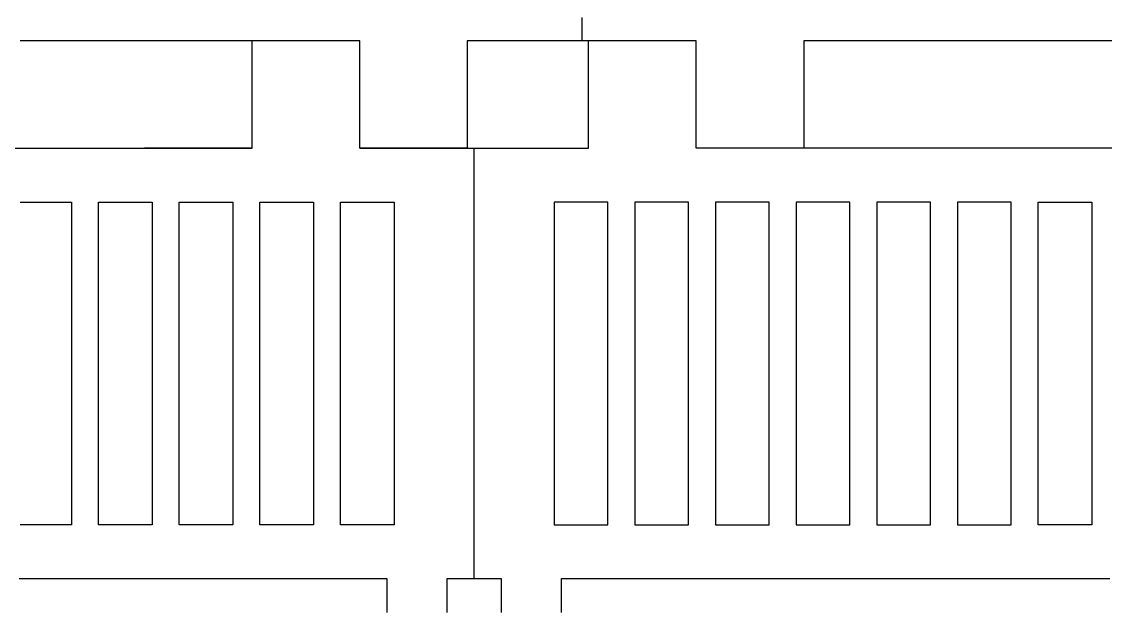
# Model space of a CAD drawing. Header units: millimetres. Extents: x 132 to 771, y 404 to 944.
# Drawn here: x 644.46 to 684.76, y 793.77 to 815.66 of the extents above; entities that cross this region are included whole.
import ezdxf

# ---------------------------------------------------------------- set-up
doc = ezdxf.new("R2010")
doc.units = ezdxf.units.MM
doc.header["$MEASUREMENT"] = 0
doc.layers.get('0').update_dxf_attribs({"linetype": 'CONTINUOUS', "true_color": 0xffffff})

msp = doc.modelspace()

# ---------------------------------------------------------------- linework, layer by layer
at = {"color": 7, "linetype": 'Continuous', "true_color": 0xffffff}
for points in [[(665.286, 815.81), (665.286, 815.637), (665.286, 815.482), (665.286, 815.345), (665.286, 815.227), (665.286, 815.13), (665.286, 815.052), (665.286, 814.995), (665.286, 814.962), (665.286, 814.95)], [(642.533, 810.95), (644.523, 810.95), (645.461, 810.95), (646.353, 810.95), (647.203, 810.95), (648.006, 810.95), (648.758, 810.95), (649.458, 810.95), (650.101, 810.95), (650.691, 810.95), (651.218, 810.95), (651.683, 810.95), (652.083, 810.95), (652.418, 810.95), (652.681, 810.95), (652.873, 810.95), (652.988, 810.95), (653.028, 810.95), (653.028, 810.962), (653.028, 810.995), (653.028, 811.05), (653.028, 811.122), (653.028, 811.212), (653.028, 811.32), (653.028, 811.575), (653.028, 811.877), (653.028, 812.215), (653.028, 812.577), (653.028, 812.95), (653.028, 813.322), (653.028, 813.685), (653.028, 814.022), (653.028, 814.325), (653.028, 814.58), (653.028, 814.687), (653.028, 814.777), (653.028, 814.85), (653.028, 814.905), (653.028, 814.937), (653.028, 814.95)], [(657.028, 810.95), (657.028, 810.962), (657.028, 810.995), (657.028, 811.05), (657.028, 811.122), (657.028, 811.212), (657.028, 811.32), (657.028, 811.575), (657.028, 811.877), (657.028, 812.215), (657.028, 812.577), (657.028, 812.95), (657.028, 813.322), (657.028, 813.685), (657.028, 814.022), (657.028, 814.325), (657.028, 814.58), (657.028, 814.687), (657.028, 814.777), (657.028, 814.85), (657.028, 814.905), (657.028, 814.937), (657.028, 814.95), (656.988, 814.95), (656.873, 814.95), (656.681, 814.95), (656.418, 814.95), (656.083, 814.95), (655.683, 814.95), (655.218, 814.95), (654.691, 814.95), (654.101, 814.95), (653.458, 814.95), (652.758, 814.95), (652.006, 814.95), (651.203, 814.95), (650.353, 814.95), (649.461, 814.95), (648.523, 814.95), (646.533, 814.95), (644.406, 814.95)], [(686.761, 810.95), (684.413, 810.95), (682.163, 810.95), (680.036, 810.95), (678.046, 810.95), (677.108, 810.95), (676.216, 810.95), (675.366, 810.95), (674.563, 810.95), (673.811, 810.95), (673.111, 810.95), (672.468, 810.95), (671.878, 810.95), (671.351, 810.95), (670.886, 810.95), (670.486, 810.95), (670.151, 810.95), (669.888, 810.95), (669.696, 810.95), (669.581, 810.95), (669.541, 810.95), (669.541, 810.962), (669.541, 810.995), (669.541, 811.05), (669.541, 811.122), (669.541, 811.212), (669.541, 811.32), (669.541, 811.575), (669.541, 811.877), (669.541, 812.215), (669.541, 812.577), (669.541, 812.95), (669.541, 813.322), (669.541, 813.685), (669.541, 814.022), (669.541, 814.325), (669.541, 814.58), (669.541, 814.687), (669.541, 814.777), (669.541, 814.85), (669.541, 814.905), (669.541, 814.937), (669.541, 814.95), (669.528, 814.95), (669.493, 814.95), (669.436, 814.95), (669.358, 814.95), (669.261, 814.95), (669.148, 814.95), (669.018, 814.95), (668.876, 814.95), (668.553, 814.95), (668.193, 814.95), (667.811, 814.95), (667.413, 814.95), (667.016, 814.95), (666.633, 814.95), (666.273, 814.95), (665.951, 814.95), (665.808, 814.95), (665.678, 814.95), (665.566, 814.95), (665.468, 814.95), (665.391, 814.95), (665.333, 814.95), (665.298, 814.95), (665.286, 814.95), (665.273, 814.95), (665.238, 814.95), (665.181, 814.95), (665.103, 814.95), (665.006, 814.95), (664.893, 814.95), (664.763, 814.95), (664.621, 814.95), (664.298, 814.95), (663.938, 814.95), (663.553, 814.95), (663.156, 814.95), (662.761, 814.95), (662.376, 814.95), (662.016, 814.95), (661.693, 814.95), (661.551, 814.95), (661.421, 814.95), (661.308, 814.95), (661.211, 814.95), (661.133, 814.95), (661.076, 814.95), (661.041, 814.95), (661.028, 814.95), (661.028, 814.937), (661.028, 814.905), (661.028, 814.85), (661.028, 814.777), (661.028, 814.687), (661.028, 814.58), (661.028, 814.325), (661.028, 814.022), (661.028, 813.685), (661.028, 813.322), (661.028, 812.95), (661.028, 812.577), (661.028, 812.215), (661.028, 811.877), (661.028, 811.575), (661.028, 811.32), (661.028, 811.212), (661.028, 811.122), (661.028, 811.05), (661.028, 810.995), (661.028, 810.962), (661.028, 810.95), (661.016, 810.95), (660.983, 810.95), (660.928, 810.95), (660.856, 810.95), (660.766, 810.95), (660.658, 810.95), (660.403, 810.95), (660.101, 810.95), (659.763, 810.95), (659.401, 810.95), (659.028, 810.95), (658.656, 810.95), (658.293, 810.95), (657.956, 810.95), (657.653, 810.95), (657.398, 810.95), (657.291, 810.95), (657.201, 810.95), (657.128, 810.95), (657.073, 810.95), (657.041, 810.95), (657.028, 810.95), (657.041, 810.95), (657.076, 810.95), (657.133, 810.95), (657.211, 810.95), (657.308, 810.95), (657.421, 810.95), (657.551, 810.95), (657.693, 810.95), (658.016, 810.95), (658.376, 810.95), (658.761, 810.95), (659.156, 810.95), (659.553, 810.95), (659.938, 810.95), (660.298, 810.95), (660.621, 810.95), (660.763, 810.95), (660.893, 810.95), (661.006, 810.95), (661.103, 810.95), (661.181, 810.95), (661.238, 810.95), (661.273, 810.95), (661.286, 810.95), (661.298, 810.95), (661.333, 810.95), (661.391, 810.95), (661.468, 810.95), (661.566, 810.95), (661.678, 810.95), (661.808, 810.95), (661.951, 810.95), (662.273, 810.95), (662.633, 810.95), (663.016, 810.95), (663.413, 810.95), (663.811, 810.95), (664.193, 810.95), (664.553, 810.95), (664.876, 810.95), (665.018, 810.95), (665.148, 810.95), (665.261, 810.95), (665.358, 810.95), (665.436, 810.95), (665.493, 810.95), (665.528, 810.95), (665.541, 810.95), (665.541, 810.962), (665.541, 810.995), (665.541, 811.05), (665.541, 811.122), (665.541, 811.212), (665.541, 811.32), (665.541, 811.575), (665.541, 811.877), (665.541, 812.215), (665.541, 812.577), (665.541, 812.95), (665.541, 813.322), (665.541, 813.685), (665.541, 814.022), (665.541, 814.325), (665.541, 814.58), (665.541, 814.687), (665.541, 814.777), (665.541, 814.85), (665.541, 814.905), (665.541, 814.937), (665.541, 814.95)], [(677.541, 814.95), (677.528, 814.95), (677.496, 814.95), (677.441, 814.95), (677.368, 814.95), (677.278, 814.95), (677.171, 814.95), (676.916, 814.95), (676.613, 814.95), (676.276, 814.95), (675.913, 814.95), (675.541, 814.95), (675.168, 814.95), (674.806, 814.95), (674.468, 814.95), (674.166, 814.95), (673.911, 814.95), (673.803, 814.95), (673.713, 814.95), (673.641, 814.95), (673.586, 814.95), (673.553, 814.95), (673.541, 814.95), (673.541, 814.937), (673.541, 814.905), (673.541, 814.85), (673.541, 814.777), (673.541, 814.687), (673.541, 814.58), (673.541, 814.325), (673.541, 814.022), (673.541, 813.685), (673.541, 813.322), (673.541, 812.95), (673.541, 812.577), (673.541, 812.215), (673.541, 811.877), (673.541, 811.575), (673.541, 811.32), (673.541, 811.212), (673.541, 811.122), (673.541, 811.05), (673.541, 810.995), (673.541, 810.962), (673.541, 810.95), (673.528, 810.95), (673.496, 810.95), (673.441, 810.95), (673.368, 810.95), (673.278, 810.95), (673.171, 810.95), (672.916, 810.95), (672.613, 810.95), (672.276, 810.95), (671.913, 810.95), (671.541, 810.95), (671.168, 810.95), (670.806, 810.95), (670.468, 810.95), (670.166, 810.95), (669.911, 810.95), (669.803, 810.95), (669.713, 810.95), (669.641, 810.95), (669.586, 810.95), (669.553, 810.95), (669.541, 810.95)], [(686.163, 814.95), (684.036, 814.95), (682.046, 814.95), (681.108, 814.95), (680.216, 814.95), (679.366, 814.95), (678.563, 814.95), (677.811, 814.95), (677.111, 814.95), (676.468, 814.95), (675.878, 814.95), (675.351, 814.95), (674.886, 814.95), (674.486, 814.95), (674.151, 814.95), (673.888, 814.95), (673.696, 814.95), (673.581, 814.95), (673.541, 814.95)], [(653.028, 810.95), (653.016, 810.95), (652.983, 810.95), (652.928, 810.95), (652.856, 810.95), (652.766, 810.95), (652.658, 810.95), (652.403, 810.95), (652.101, 810.95), (651.763, 810.95), (651.401, 810.95), (651.028, 810.95), (650.656, 810.95), (650.293, 810.95), (649.956, 810.95), (649.653, 810.95), (649.398, 810.95), (649.291, 810.95), (649.201, 810.95), (649.128, 810.95), (649.073, 810.95), (649.041, 810.95), (649.028, 810.95)], [(661.286, 794.95), (661.286, 794.962), (661.286, 794.995), (661.286, 795.052), (661.286, 795.13), (661.286, 795.227), (661.286, 795.345), (661.286, 795.482), (661.286, 795.637), (661.286, 795.81), (661.286, 796), (661.286, 796.205), (661.286, 796.427), (661.286, 796.912), (661.286, 797.45), (661.286, 798.035), (661.286, 798.66), (661.286, 799.322), (661.286, 800.012), (661.286, 800.727), (661.286, 801.457), (661.286, 802.95), (661.286, 804.442), (661.286, 805.172), (661.286, 805.887), (661.286, 806.577), (661.286, 807.24), (661.286, 807.865), (661.286, 808.45), (661.286, 808.987), (661.286, 809.472), (661.286, 809.695), (661.286, 809.9), (661.286, 810.09), (661.286, 810.262), (661.286, 810.417), (661.286, 810.555), (661.286, 810.672), (661.286, 810.77), (661.286, 810.847), (661.286, 810.905), (661.286, 810.937), (661.286, 810.95)], [(644.401, 808.95), (644.501, 808.95), (644.628, 808.95), (644.781, 808.95), (644.948, 808.95), (645.316, 808.95), (645.683, 808.95), (645.851, 808.95), (646.003, 808.95), (646.131, 808.95), (646.231, 808.95), (646.293, 808.95), (646.316, 808.95), (646.316, 808.942), (646.316, 808.915), (646.316, 808.872), (646.316, 808.815), (646.316, 808.742), (646.316, 808.652), (646.316, 808.435), (646.316, 808.162), (646.316, 807.842), (646.316, 807.477), (646.316, 807.075), (646.316, 806.637), (646.316, 806.167), (646.316, 805.67), (646.316, 805.152), (646.316, 804.617), (646.316, 804.07), (646.316, 802.95), (646.316, 801.83), (646.316, 801.282), (646.316, 800.747), (646.316, 800.23), (646.316, 799.732), (646.316, 799.262), (646.316, 798.825), (646.316, 798.422), (646.316, 798.057), (646.316, 797.737), (646.316, 797.465), (646.316, 797.247), (646.316, 797.157), (646.316, 797.085), (646.316, 797.027), (646.316, 796.985), (646.316, 796.957), (646.316, 796.95)], [(649.316, 796.95), (649.293, 796.95), (649.231, 796.95), (649.131, 796.95), (649.003, 796.95), (648.851, 796.95), (648.683, 796.95), (648.316, 796.95), (647.948, 796.95), (647.781, 796.95), (647.628, 796.95), (647.501, 796.95), (647.401, 796.95), (647.338, 796.95), (647.316, 796.95), (647.316, 796.957), (647.316, 796.985), (647.316, 797.027), (647.316, 797.085), (647.316, 797.157), (647.316, 797.247), (647.316, 797.465), (647.316, 797.737), (647.316, 798.057), (647.316, 798.422), (647.316, 798.825), (647.316, 799.262), (647.316, 799.732), (647.316, 800.23), (647.316, 800.747), (647.316, 801.282), (647.316, 801.83), (647.316, 802.95), (647.316, 804.07), (647.316, 804.617), (647.316, 805.152), (647.316, 805.67), (647.316, 806.167), (647.316, 806.635), (647.316, 807.075), (647.316, 807.477), (647.316, 807.842), (647.316, 808.162), (647.316, 808.435), (647.316, 808.652), (647.316, 808.742), (647.316, 808.815), (647.316, 808.872), (647.316, 808.915), (647.316, 808.94), (647.316, 808.95), (647.338, 808.95), (647.401, 808.95), (647.501, 808.95), (647.628, 808.95), (647.781, 808.95), (647.948, 808.95), (648.316, 808.95), (648.683, 808.95), (648.851, 808.95), (649.003, 808.95), (649.131, 808.95), (649.231, 808.95), (649.293, 808.95), (649.316, 808.95), (649.316, 808.942), (649.316, 808.915), (649.316, 808.872), (649.316, 808.815), (649.316, 808.742), (649.316, 808.652), (649.316, 808.435), (649.316, 808.162), (649.316, 807.842), (649.316, 807.477), (649.316, 807.075), (649.316, 806.637), (649.316, 806.167), (649.316, 805.67), (649.316, 805.152), (649.316, 804.617), (649.316, 804.07), (649.316, 802.95), (649.316, 801.83), (649.316, 801.282), (649.316, 800.747), (649.316, 800.23), (649.316, 799.732), (649.316, 799.262), (649.316, 798.825), (649.316, 798.422), (649.316, 798.057), (649.316, 797.737), (649.316, 797.465), (649.316, 797.247), (649.316, 797.157), (649.316, 797.085), (649.316, 797.027), (649.316, 796.985), (649.316, 796.957), (649.316, 796.95)], [(652.316, 796.95), (652.293, 796.95), (652.231, 796.95), (652.131, 796.95), (652.003, 796.95), (651.851, 796.95), (651.683, 796.95), (651.316, 796.95), (650.948, 796.95), (650.781, 796.95), (650.628, 796.95), (650.501, 796.95), (650.401, 796.95), (650.338, 796.95), (650.316, 796.95), (650.316, 796.957), (650.316, 796.985), (650.316, 797.027), (650.316, 797.085), (650.316, 797.157), (650.316, 797.247), (650.316, 797.465), (650.316, 797.737), (650.316, 798.057), (650.316, 798.422), (650.316, 798.825), (650.316, 799.262), (650.316, 799.732), (650.316, 800.23), (650.316, 800.747), (650.316, 801.282), (650.316, 801.83), (650.316, 802.95), (650.316, 804.07), (650.316, 804.617), (650.316, 805.152), (650.316, 805.67), (650.316, 806.167), (650.316, 806.635), (650.316, 807.075), (650.316, 807.477), (650.316, 807.842), (650.316, 808.162), (650.316, 808.435), (650.316, 808.652), (650.316, 808.742), (650.316, 808.815), (650.316, 808.872), (650.316, 808.915), (650.316, 808.94), (650.316, 808.95), (650.338, 808.95), (650.401, 808.95), (650.501, 808.95), (650.628, 808.95), (650.781, 808.95), (650.948, 808.95), (651.316, 808.95), (651.683, 808.95), (651.851, 808.95), (652.003, 808.95), (652.131, 808.95), (652.231, 808.95), (652.293, 808.95), (652.316, 808.95), (652.316, 808.942), (652.316, 808.915), (652.316, 808.872), (652.316, 808.815), (652.316, 808.742), (652.316, 808.652), (652.316, 808.435), (652.316, 808.162), (652.316, 807.842), (652.316, 807.477), (652.316, 807.075), (652.316, 806.637), (652.316, 806.167), (652.316, 805.67), (652.316, 805.152), (652.316, 804.617), (652.316, 804.07), (652.316, 802.95), (652.316, 801.83), (652.316, 801.282), (652.316, 800.747), (652.316, 800.23), (652.316, 799.732), (652.316, 799.262), (652.316, 798.825), (652.316, 798.422), (652.316, 798.057), (652.316, 797.737), (652.316, 797.465), (652.316, 797.247), (652.316, 797.157), (652.316, 797.085), (652.316, 797.027), (652.316, 796.985), (652.316, 796.957), (652.316, 796.95)], [(655.316, 796.95), (655.293, 796.95), (655.231, 796.95), (655.131, 796.95), (655.003, 796.95), (654.851, 796.95), (654.683, 796.95), (654.316, 796.95), (653.948, 796.95), (653.781, 796.95), (653.628, 796.95), (653.501, 796.95), (653.401, 796.95), (653.338, 796.95), (653.316, 796.95), (653.316, 796.957), (653.316, 796.985), (653.316, 797.027), (653.316, 797.085), (653.316, 797.157), (653.316, 797.247), (653.316, 797.465), (653.316, 797.737), (653.316, 798.057), (653.316, 798.422), (653.316, 798.825), (653.316, 799.262), (653.316, 799.732), (653.316, 800.23), (653.316, 800.747), (653.316, 801.282), (653.316, 801.83), (653.316, 802.95), (653.316, 804.07), (653.316, 804.617), (653.316, 805.152), (653.316, 805.67), (653.316, 806.167), (653.316, 806.635), (653.316, 807.075), (653.316, 807.477), (653.316, 807.842), (653.316, 808.162), (653.316, 808.435), (653.316, 808.652), (653.316, 808.742), (653.316, 808.815), (653.316, 808.872), (653.316, 808.915), (653.316, 808.94), (653.316, 808.95), (653.338, 808.95), (653.401, 808.95), (653.501, 808.95), (653.628, 808.95), (653.781, 808.95), (653.948, 808.95), (654.316, 808.95), (654.683, 808.95), (654.851, 808.95), (655.003, 808.95), (655.131, 808.95), (655.231, 808.95), (655.293, 808.95), (655.316, 808.95), (655.316, 808.942), (655.316, 808.915), (655.316, 808.872), (655.316, 808.815), (655.316, 808.742), (655.316, 808.652), (655.316, 808.435), (655.316, 808.162), (655.316, 807.842), (655.316, 807.477), (655.316, 807.075), (655.316, 806.637), (655.316, 806.167), (655.316, 805.67), (655.316, 805.152), (655.316, 804.617), (655.316, 804.07), (655.316, 802.95), (655.316, 801.83), (655.316, 801.282), (655.316, 800.747), (655.316, 800.23), (655.316, 799.732), (655.316, 799.262), (655.316, 798.825), (655.316, 798.422), (655.316, 798.057), (655.316, 797.737), (655.316, 797.465), (655.316, 797.247), (655.316, 797.157), (655.316, 797.085), (655.316, 797.027), (655.316, 796.985), (655.316, 796.957), (655.316, 796.95)], [(658.316, 796.95), (658.293, 796.95), (658.231, 796.95), (658.131, 796.95), (658.003, 796.95), (657.851, 796.95), (657.683, 796.95), (657.316, 796.95), (656.948, 796.95), (656.781, 796.95), (656.628, 796.95), (656.501, 796.95), (656.401, 796.95), (656.338, 796.95), (656.316, 796.95), (656.316, 796.957), (656.316, 796.985), (656.316, 797.027), (656.316, 797.085), (656.316, 797.157), (656.316, 797.247), (656.316, 797.465), (656.316, 797.737), (656.316, 798.057), (656.316, 798.422), (656.316, 798.825), (656.316, 799.262), (656.316, 799.732), (656.316, 800.23), (656.316, 800.747), (656.316, 801.282), (656.316, 801.83), (656.316, 802.95), (656.316, 804.07), (656.316, 804.617), (656.316, 805.152), (656.316, 805.67), (656.316, 806.167), (656.316, 806.635), (656.316, 807.075), (656.316, 807.477), (656.316, 807.842), (656.316, 808.162), (656.316, 808.435), (656.316, 808.652), (656.316, 808.742), (656.316, 808.815), (656.316, 808.872), (656.316, 808.915), (656.316, 808.94), (656.316, 808.95), (656.338, 808.95), (656.401, 808.95), (656.501, 808.95), (656.628, 808.95), (656.781, 808.95), (656.948, 808.95), (657.316, 808.95), (657.683, 808.95), (657.851, 808.95), (658.003, 808.95), (658.131, 808.95), (658.231, 808.95), (658.293, 808.95), (658.316, 808.95), (658.316, 808.942), (658.316, 808.915), (658.316, 808.872), (658.316, 808.815), (658.316, 808.742), (658.316, 808.652), (658.316, 808.435), (658.316, 808.162), (658.316, 807.842), (658.316, 807.477), (658.316, 807.075), (658.316, 806.637), (658.316, 806.167), (658.316, 805.67), (658.316, 805.152), (658.316, 804.617), (658.316, 804.07), (658.316, 802.95), (658.316, 801.83), (658.316, 801.282), (658.316, 800.747), (658.316, 800.23), (658.316, 799.732), (658.316, 799.262), (658.316, 798.825), (658.316, 798.422), (658.316, 798.057), (658.316, 797.737), (658.316, 797.465), (658.316, 797.247), (658.316, 797.157), (658.316, 797.085), (658.316, 797.027), (658.316, 796.985), (658.316, 796.957), (658.316, 796.95)], [(664.256, 796.95), (664.278, 796.95), (664.341, 796.95), (664.441, 796.95), (664.568, 796.95), (664.721, 796.95), (664.888, 796.95), (665.256, 796.95), (665.623, 796.95), (665.791, 796.95), (665.943, 796.95), (666.071, 796.95), (666.171, 796.95), (666.233, 796.95), (666.256, 796.95), (666.256, 796.957), (666.256, 796.985), (666.256, 797.027), (666.256, 797.085), (666.256, 797.157), (666.256, 797.247), (666.256, 797.465), (666.256, 797.737), (666.256, 798.057), (666.256, 798.422), (666.256, 798.825), (666.256, 799.262), (666.256, 799.732), (666.256, 800.23), (666.256, 800.747), (666.256, 801.282), (666.256, 801.83), (666.256, 802.95), (666.256, 804.07), (666.256, 804.617), (666.256, 805.152), (666.256, 805.67), (666.256, 806.167), (666.256, 806.635), (666.256, 807.075), (666.256, 807.477), (666.256, 807.842), (666.256, 808.162), (666.256, 808.435), (666.256, 808.652), (666.256, 808.742), (666.256, 808.815), (666.256, 808.872), (666.256, 808.915), (666.256, 808.94), (666.256, 808.95), (666.233, 808.95), (666.171, 808.95), (666.071, 808.95), (665.943, 808.95), (665.791, 808.95), (665.623, 808.95), (665.256, 808.95), (664.888, 808.95), (664.721, 808.95), (664.568, 808.95), (664.441, 808.95), (664.341, 808.95), (664.278, 808.95), (664.256, 808.95), (664.256, 808.942), (664.256, 808.915), (664.256, 808.872), (664.256, 808.815), (664.256, 808.742), (664.256, 808.652), (664.256, 808.435), (664.256, 808.162), (664.256, 807.842), (664.256, 807.477), (664.256, 807.075), (664.256, 806.637), (664.256, 806.167), (664.256, 805.67), (664.256, 805.152), (664.256, 804.617), (664.256, 804.07), (664.256, 802.95), (664.256, 801.83), (664.256, 801.282), (664.256, 800.747), (664.256, 800.23), (664.256, 799.732), (664.256, 799.262), (664.256, 798.825), (664.256, 798.422), (664.256, 798.057), (664.256, 797.737), (664.256, 797.465), (664.256, 797.247), (664.256, 797.157), (664.256, 797.085), (664.256, 797.027), (664.256, 796.985), (664.256, 796.957), (664.256, 796.95)], [(667.256, 796.95), (667.278, 796.95), (667.341, 796.95), (667.441, 796.95), (667.568, 796.95), (667.721, 796.95), (667.888, 796.95), (668.256, 796.95), (668.623, 796.95), (668.791, 796.95), (668.943, 796.95), (669.071, 796.95), (669.171, 796.95), (669.233, 796.95), (669.256, 796.95), (669.256, 796.957), (669.256, 796.985), (669.256, 797.027), (669.256, 797.085), (669.256, 797.157), (669.256, 797.247), (669.256, 797.465), (669.256, 797.737), (669.256, 798.057), (669.256, 798.422), (669.256, 798.825), (669.256, 799.262), (669.256, 799.732), (669.256, 800.23), (669.256, 800.747), (669.256, 801.282), (669.256, 801.83), (669.256, 802.95), (669.256, 804.07), (669.256, 804.617), (669.256, 805.152), (669.256, 805.67), (669.256, 806.167), (669.256, 806.635), (669.256, 807.075), (669.256, 807.477), (669.256, 807.842), (669.256, 808.162), (669.256, 808.435), (669.256, 808.652), (669.256, 808.742), (669.256, 808.815), (669.256, 808.872), (669.256, 808.915), (669.256, 808.94), (669.256, 808.95), (669.233, 808.95), (669.171, 808.95), (669.071, 808.95), (668.943, 808.95), (668.791, 808.95), (668.623, 808.95), (668.256, 808.95), (667.888, 808.95), (667.721, 808.95), (667.568, 808.95), (667.441, 808.95), (667.341, 808.95), (667.278, 808.95), (667.256, 808.95), (667.256, 808.942), (667.256, 808.915), (667.256, 808.872), (667.256, 808.815), (667.256, 808.742), (667.256, 808.652), (667.256, 808.435), (667.256, 808.162), (667.256, 807.842), (667.256, 807.477), (667.256, 807.075), (667.256, 806.637), (667.256, 806.167), (667.256, 805.67), (667.256, 805.152), (667.256, 804.617), (667.256, 804.07), (667.256, 802.95), (667.256, 801.83), (667.256, 801.282), (667.256, 800.747), (667.256, 800.23), (667.256, 799.732), (667.256, 799.262), (667.256, 798.825), (667.256, 798.422), (667.256, 798.057), (667.256, 797.737), (667.256, 797.465), (667.256, 797.247), (667.256, 797.157), (667.256, 797.085), (667.256, 797.027), (667.256, 796.985), (667.256, 796.957), (667.256, 796.95)], [(670.256, 796.95), (670.278, 796.95), (670.341, 796.95), (670.441, 796.95), (670.568, 796.95), (670.721, 796.95), (670.888, 796.95), (671.256, 796.95), (671.623, 796.95), (671.791, 796.95), (671.943, 796.95), (672.071, 796.95), (672.171, 796.95), (672.233, 796.95), (672.256, 796.95), (672.256, 796.957), (672.256, 796.985), (672.256, 797.027), (672.256, 797.085), (672.256, 797.157), (672.256, 797.247), (672.256, 797.465), (672.256, 797.737), (672.256, 798.057), (672.256, 798.422), (672.256, 798.825), (672.256, 799.262), (672.256, 799.732), (672.256, 800.23), (672.256, 800.747), (672.256, 801.282), (672.256, 801.83), (672.256, 802.95), (672.256, 804.07), (672.256, 804.617), (672.256, 805.152), (672.256, 805.67), (672.256, 806.167), (672.256, 806.635), (672.256, 807.075), (672.256, 807.477), (672.256, 807.842), (672.256, 808.162), (672.256, 808.435), (672.256, 808.652), (672.256, 808.742), (672.256, 808.815), (672.256, 808.872), (672.256, 808.915), (672.256, 808.94), (672.256, 808.95), (672.233, 808.95), (672.171, 808.95), (672.071, 808.95), (671.943, 808.95), (671.791, 808.95), (671.623, 808.95), (671.256, 808.95), (670.888, 808.95), (670.721, 808.95), (670.568, 808.95), (670.441, 808.95), (670.341, 808.95), (670.278, 808.95), (670.256, 808.95), (670.256, 808.942), (670.256, 808.915), (670.256, 808.872), (670.256, 808.815), (670.256, 808.742), (670.256, 808.652), (670.256, 808.435), (670.256, 808.162), (670.256, 807.842), (670.256, 807.477), (670.256, 807.075), (670.256, 806.637), (670.256, 806.167), (670.256, 805.67), (670.256, 805.152), (670.256, 804.617), (670.256, 804.07), (670.256, 802.95), (670.256, 801.83), (670.256, 801.282), (670.256, 800.747), (670.256, 800.23), (670.256, 799.732), (670.256, 799.262), (670.256, 798.825), (670.256, 798.422), (670.256, 798.057), (670.256, 797.737), (670.256, 797.465), (670.256, 797.247), (670.256, 797.157), (670.256, 797.085), (670.256, 797.027), (670.256, 796.985), (670.256, 796.957), (670.256, 796.95)], [(673.256, 796.95), (673.278, 796.95), (673.341, 796.95), (673.441, 796.95), (673.568, 796.95), (673.721, 796.95), (673.888, 796.95), (674.256, 796.95), (674.623, 796.95), (674.791, 796.95), (674.943, 796.95), (675.071, 796.95), (675.171, 796.95), (675.233, 796.95), (675.256, 796.95), (675.256, 796.957), (675.256, 796.985), (675.256, 797.027), (675.256, 797.085), (675.256, 797.157), (675.256, 797.247), (675.256, 797.465), (675.256, 797.737), (675.256, 798.057), (675.256, 798.422), (675.256, 798.825), (675.256, 799.262), (675.256, 799.732), (675.256, 800.23), (675.256, 800.747), (675.256, 801.282), (675.256, 801.83), (675.256, 802.95), (675.256, 804.07), (675.256, 804.617), (675.256, 805.152), (675.256, 805.67), (675.256, 806.167), (675.256, 806.635), (675.256, 807.075), (675.256, 807.477), (675.256, 807.842), (675.256, 808.162), (675.256, 808.435), (675.256, 808.652), (675.256, 808.742), (675.256, 808.815), (675.256, 808.872), (675.256, 808.915), (675.256, 808.94), (675.256, 808.95), (675.233, 808.95), (675.171, 808.95), (675.071, 808.95), (674.943, 808.95), (674.791, 808.95), (674.623, 808.95), (674.256, 808.95), (673.888, 808.95), (673.721, 808.95), (673.568, 808.95), (673.441, 808.95), (673.341, 808.95), (673.278, 808.95), (673.256, 808.95), (673.256, 808.942), (673.256, 808.915), (673.256, 808.872), (673.256, 808.815), (673.256, 808.742), (673.256, 808.652), (673.256, 808.435), (673.256, 808.162), (673.256, 807.842), (673.256, 807.477), (673.256, 807.075), (673.256, 806.637), (673.256, 806.167), (673.256, 805.67), (673.256, 805.152), (673.256, 804.617), (673.256, 804.07), (673.256, 802.95), (673.256, 801.83), (673.256, 801.282), (673.256, 800.747), (673.256, 800.23), (673.256, 799.732), (673.256, 799.262), (673.256, 798.825), (673.256, 798.422), (673.256, 798.057), (673.256, 797.737), (673.256, 797.465), (673.256, 797.247), (673.256, 797.157), (673.256, 797.085), (673.256, 797.027), (673.256, 796.985), (673.256, 796.957), (673.256, 796.95)], [(676.256, 796.95), (676.278, 796.95), (676.341, 796.95), (676.441, 796.95), (676.568, 796.95), (676.721, 796.95), (676.888, 796.95), (677.256, 796.95), (677.623, 796.95), (677.791, 796.95), (677.943, 796.95), (678.071, 796.95), (678.171, 796.95), (678.233, 796.95), (678.256, 796.95), (678.256, 796.957), (678.256, 796.985), (678.256, 797.027), (678.256, 797.085), (678.256, 797.157), (678.256, 797.247), (678.256, 797.465), (678.256, 797.737), (678.256, 798.057), (678.256, 798.422), (678.256, 798.825), (678.256, 799.262), (678.256, 799.732), (678.256, 800.23), (678.256, 800.747), (678.256, 801.282), (678.256, 801.83), (678.256, 802.95), (678.256, 804.07), (678.256, 804.617), (678.256, 805.152), (678.256, 805.67), (678.256, 806.167), (678.256, 806.635), (678.256, 807.075), (678.256, 807.477), (678.256, 807.842), (678.256, 808.162), (678.256, 808.435), (678.256, 808.652), (678.256, 808.742), (678.256, 808.815), (678.256, 808.872), (678.256, 808.915), (678.256, 808.94), (678.256, 808.95), (678.233, 808.95), (678.171, 808.95), (678.071, 808.95), (677.943, 808.95), (677.791, 808.95), (677.623, 808.95), (677.256, 808.95), (676.888, 808.95), (676.721, 808.95), (676.568, 808.95), (676.441, 808.95), (676.341, 808.95), (676.278, 808.95), (676.256, 808.95), (676.256, 808.942), (676.256, 808.915), (676.256, 808.872), (676.256, 808.815), (676.256, 808.742), (676.256, 808.652), (676.256, 808.435), (676.256, 808.162), (676.256, 807.842), (676.256, 807.477), (676.256, 807.075), (676.256, 806.637), (676.256, 806.167), (676.256, 805.67), (676.256, 805.152), (676.256, 804.617), (676.256, 804.07), (676.256, 802.95), (676.256, 801.83), (676.256, 801.282), (676.256, 800.747), (676.256, 800.23), (676.256, 799.732), (676.256, 799.262), (676.256, 798.825), (676.256, 798.422), (676.256, 798.057), (676.256, 797.737), (676.256, 797.465), (676.256, 797.247), (676.256, 797.157), (676.256, 797.085), (676.256, 797.027), (676.256, 796.985), (676.256, 796.957), (676.256, 796.95)], [(679.256, 796.95), (679.278, 796.95), (679.341, 796.95), (679.441, 796.95), (679.568, 796.95), (679.721, 796.95), (679.888, 796.95), (680.256, 796.95), (680.623, 796.95), (680.791, 796.95), (680.943, 796.95), (681.071, 796.95), (681.171, 796.95), (681.233, 796.95), (681.256, 796.95), (681.256, 796.957), (681.256, 796.985), (681.256, 797.027), (681.256, 797.085), (681.256, 797.157), (681.256, 797.247), (681.256, 797.465), (681.256, 797.737), (681.256, 798.057), (681.256, 798.422), (681.256, 798.825), (681.256, 799.262), (681.256, 799.732), (681.256, 800.23), (681.256, 800.747), (681.256, 801.282), (681.256, 801.83), (681.256, 802.95), (681.256, 804.07), (681.256, 804.617), (681.256, 805.152), (681.256, 805.67), (681.256, 806.167), (681.256, 806.635), (681.256, 807.075), (681.256, 807.477), (681.256, 807.842), (681.256, 808.162), (681.256, 808.435), (681.256, 808.652), (681.256, 808.742), (681.256, 808.815), (681.256, 808.872), (681.256, 808.915), (681.256, 808.94), (681.256, 808.95), (681.233, 808.95), (681.171, 808.95), (681.071, 808.95), (680.943, 808.95), (680.791, 808.95), (680.623, 808.95), (680.256, 808.95), (679.888, 808.95), (679.721, 808.95), (679.568, 808.95), (679.441, 808.95), (679.341, 808.95), (679.278, 808.95), (679.256, 808.95), (679.256, 808.942), (679.256, 808.915), (679.256, 808.872), (679.256, 808.815), (679.256, 808.742), (679.256, 808.652), (679.256, 808.435), (679.256, 808.162), (679.256, 807.842), (679.256, 807.477), (679.256, 807.075), (679.256, 806.637), (679.256, 806.167), (679.256, 805.67), (679.256, 805.152), (679.256, 804.617), (679.256, 804.07), (679.256, 802.95), (679.256, 801.83), (679.256, 801.282), (679.256, 800.747), (679.256, 800.23), (679.256, 799.732), (679.256, 799.262), (679.256, 798.825), (679.256, 798.422), (679.256, 798.057), (679.256, 797.737), (679.256, 797.465), (679.256, 797.247), (679.256, 797.157), (679.256, 797.085), (679.256, 797.027), (679.256, 796.985), (679.256, 796.957), (679.256, 796.95)], [(684.256, 796.95), (684.233, 796.95), (684.171, 796.95), (684.071, 796.95), (683.943, 796.95), (683.791, 796.95), (683.623, 796.95), (683.256, 796.95), (682.888, 796.95), (682.721, 796.95), (682.568, 796.95), (682.441, 796.95), (682.341, 796.95), (682.278, 796.95), (682.256, 796.95), (682.256, 796.957), (682.256, 796.985), (682.256, 797.027), (682.256, 797.085), (682.256, 797.157), (682.256, 797.247), (682.256, 797.465), (682.256, 797.737), (682.256, 798.057), (682.256, 798.422), (682.256, 798.825), (682.256, 799.262), (682.256, 799.732), (682.256, 800.23), (682.256, 800.747), (682.256, 801.282), (682.256, 801.83), (682.256, 802.95), (682.256, 804.07), (682.256, 804.617), (682.256, 805.152), (682.256, 805.67), (682.256, 806.167), (682.256, 806.635), (682.256, 807.075), (682.256, 807.477), (682.256, 807.842), (682.256, 808.162), (682.256, 808.435), (682.256, 808.652), (682.256, 808.742), (682.256, 808.815), (682.256, 808.872), (682.256, 808.915), (682.256, 808.94), (682.256, 808.95), (682.278, 808.95), (682.341, 808.95), (682.441, 808.95), (682.568, 808.95), (682.721, 808.95), (682.888, 808.95), (683.256, 808.95), (683.623, 808.95), (683.791, 808.95), (683.943, 808.95), (684.071, 808.95), (684.171, 808.95), (684.233, 808.95), (684.256, 808.95), (684.256, 808.942), (684.256, 808.915), (684.256, 808.872), (684.256, 808.815), (684.256, 808.742), (684.256, 808.652), (684.256, 808.435), (684.256, 808.162), (684.256, 807.842), (684.256, 807.477), (684.256, 807.075), (684.256, 806.637), (684.256, 806.167), (684.256, 805.67), (684.256, 805.152), (684.256, 804.617), (684.256, 804.07), (684.256, 802.95), (684.256, 801.83), (684.256, 801.282), (684.256, 800.747), (684.256, 800.23), (684.256, 799.732), (684.256, 799.262), (684.256, 798.825), (684.256, 798.422), (684.256, 798.057), (684.256, 797.737), (684.256, 797.465), (684.256, 797.247), (684.256, 797.157), (684.256, 797.085), (684.256, 797.027), (684.256, 796.985), (684.256, 796.957), (684.256, 796.95)], [(646.316, 796.95), (646.293, 796.95), (646.231, 796.95), (646.131, 796.95), (646.003, 796.95), (645.851, 796.95), (645.683, 796.95), (645.316, 796.95), (644.948, 796.95), (644.781, 796.95), (644.628, 796.95), (644.501, 796.95), (644.401, 796.95)], [(644.371, 794.95), (645.611, 794.95), (646.811, 794.95), (647.968, 794.95), (649.076, 794.95), (650.133, 794.95), (651.141, 794.95), (652.088, 794.95), (652.978, 794.95), (653.808, 794.95), (654.571, 794.95), (655.266, 794.95), (655.891, 794.95), (656.443, 794.95), (656.918, 794.95), (657.313, 794.95), (657.623, 794.95), (657.851, 794.95), (657.988, 794.95), (658.036, 794.95), (658.036, 794.932), (658.036, 794.885), (658.036, 794.812), (658.036, 794.715), (658.036, 794.602), (658.036, 794.475), (658.036, 794.2), (658.036, 793.925), (658.036, 793.797), (658.036, 793.685)], [(660.286, 793.685), (660.286, 793.797), (660.286, 793.925), (660.286, 794.2), (660.286, 794.475), (660.286, 794.602), (660.286, 794.715), (660.286, 794.812), (660.286, 794.885), (660.286, 794.932), (660.286, 794.95), (660.296, 794.95), (660.328, 794.95), (660.378, 794.95), (660.443, 794.95), (660.603, 794.95), (660.786, 794.95), (660.968, 794.95), (661.131, 794.95), (661.193, 794.95), (661.243, 794.95), (661.276, 794.95), (661.286, 794.95), (661.296, 794.95), (661.328, 794.95), (661.378, 794.95), (661.443, 794.95), (661.603, 794.95), (661.786, 794.95), (661.968, 794.95), (662.131, 794.95), (662.193, 794.95), (662.243, 794.95), (662.276, 794.95), (662.286, 794.95), (662.286, 794.932), (662.286, 794.885), (662.286, 794.812), (662.286, 794.715), (662.286, 794.602), (662.286, 794.475), (662.286, 794.2), (662.286, 793.925), (662.286, 793.797), (662.286, 793.685)], [(664.536, 793.685), (664.536, 793.797), (664.536, 793.925), (664.536, 794.2), (664.536, 794.475), (664.536, 794.602), (664.536, 794.715), (664.536, 794.812), (664.536, 794.885), (664.536, 794.932), (664.536, 794.95), (664.583, 794.95), (664.721, 794.95), (664.948, 794.95), (665.258, 794.95), (665.653, 794.95), (666.128, 794.95), (666.681, 794.95), (667.306, 794.95), (668.001, 794.95), (668.763, 794.95), (669.593, 794.95), (670.483, 794.95), (671.431, 794.95), (672.438, 794.95), (673.496, 794.95), (674.606, 794.95), (675.761, 794.95), (676.961, 794.95), (678.201, 794.95), (679.481, 794.95), (682.143, 794.95), (684.926, 794.95)]]:
    msp.add_lwpolyline(points, dxfattribs=at)

doc.saveas('drawing.dxf')
